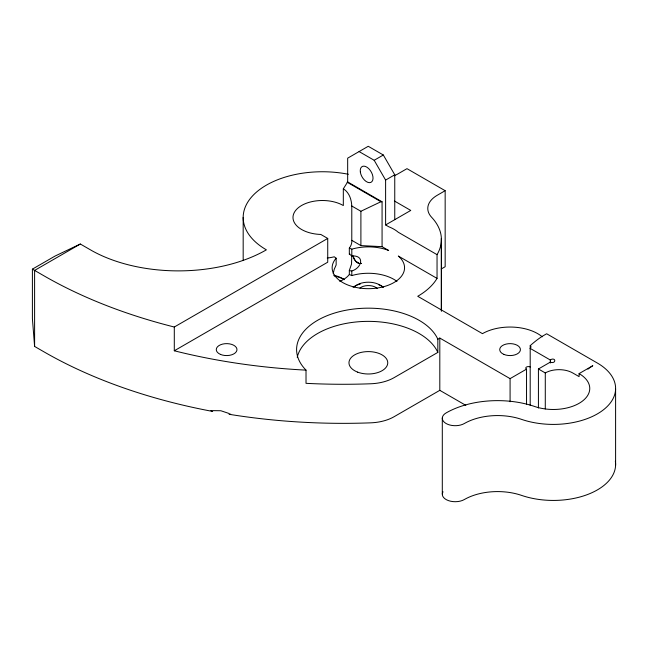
<?xml version="1.0" encoding="UTF-8"?>
<svg xmlns="http://www.w3.org/2000/svg" width="648" height="648" viewBox="0 0 648 648"><rect width="100%" height="100%" fill="white"/><g stroke="black" fill="none" stroke-linecap="round" stroke-linejoin="round"><path stroke-width="0.97" d="M441.369 311.129L441.377 238.415L441.369 310.846M333.218 273.594L334.23 269.293L336.15 264.951L336.15 258.22L334.271 256.794A29.419 16.986 0 0 1 327.232 258.001M339.763 281.362A29.419 16.986 0 0 0 349.329 274.493L349.329 270.475L351.532 264.068L351.783 255.304M343.319 188.852L347.668 181.926L382.069 201.787L382.069 246.661L388.679 250.476A36.207 20.906 0 0 0 351.799 249.18L349.329 248.095A29.419 16.986 0 0 0 351.783 240.327L351.783 206.015C351.516 200.54 349.969 194.764 345.935 190.836A20.995 17.14 -60 0 0 343.319 188.852L343.319 205.546A29.419 16.986 0 0 0 295.577 210.527A29.419 16.986 0 0 0 320.817 234.454L327.726 238.44L327.726 262.197L174.296 350.779L174.296 327.021L327.726 238.44M349.329 270.475A10.157 6.602 52.8 0 0 351.807 270.961C361.544 268.159 365.464 255.28 351.807 255.911A10.149 6.602 52.8 0 0 349.329 254.227L349.79 253.789M210.875 410.451A21.659 12.506 0 0 0 212.674 411.431A423.606 244.563 0 0 1 43.748 351.71L34.603 346.437L32.4 318.581L32.4 269.139L55.104 256.033L80.328 244.021L92.332 250.93A124.44 71.847 0 0 0 266.385 249.836A79.234 45.741 0 0 1 255.263 193.209A79.234 45.741 0 0 1 348.373 174.272M80.328 244.021L34.603 270.419L34.603 346.437M359.097 151.567L374.18 160.283L383.324 155.002L394.754 174.798L394.754 219.672M542.263 336.814A39.058 22.55 0 0 0 482.46 333.655L417.733 296.282A80.822 46.664 0 0 0 437.044 278.397L437.044 254.648L398.318 232.284A36.207 20.906 0 0 0 388.679 226.719L385.609 224.945L385.609 180.079L394.754 174.798M385.609 224.945L410.759 210.43L394.373 200.969M441.207 269.001L445.16 266.725L445.16 190.698L437.254 195.267A32.327 18.662 0 0 0 431.673 217.339A80.822 46.664 0 0 1 437.044 254.648M437.829 339.204L437.829 352.407L394.089 377.654A36.393 21.011 0 0 1 370.713 383.77A423.606 244.571 0 0 1 306.018 383.333L306.018 370.13A71.766 41.431 0 0 1 341.334 311.218A71.766 41.431 0 0 1 437.829 339.204L439.806 338.062L510.081 378.635L526.54 369.133A2.584 1.49 0 0 1 526.54 367.019A2.584 1.49 0 0 1 530.194 367.019M465.831 405.356L439.806 390.331L394.089 416.721A36.393 21.011 0 0 1 370.713 422.836A423.606 244.563 0 0 1 229.084 414.291A21.659 12.506 0 0 0 230.704 414.145M538.423 407.989L538.423 368.987L550.314 362.127A2.584 1.49 0 0 0 553.967 362.127A2.641 1.863 -19.1 0 0 554.024 359.373A2.641 1.863 -19.1 0 0 550.338 360.021L530.194 348.397M538.423 368.987L545.284 372.948A19.399 11.202 0 0 1 572.719 372.948L579.093 376.626L579.093 373.604L592.807 365.691A86.881 50.163 -60 0 0 590.02 367.61M351.783 206.015L360.896 211.272L380.935 201.731L382.069 201.787M212.674 410.638L220.855 410.743L229.084 413.497M351.783 240.327L360.896 245.592L382.069 246.661M358.806 263.258L355.566 261.201L352.836 255.871L354.14 259.224L356.392 262.027L359 263.525L361.252 263.331L359 263.525L357.056 262.246M349.329 274.493L351.807 275.578A36.207 20.906 0 0 1 396.965 281.362M383.324 155.002L368.242 146.286L347.668 158.169L347.668 181.926M445.16 190.698L406.985 168.658L397.904 173.907A32.327 18.662 0 0 1 394.178 175.746M347.15 182.226L380.935 201.731M437.044 278.397L398.318 256.041A36.207 20.906 0 0 1 393.368 282.884A36.207 20.906 0 0 1 346.688 284.529A36.207 20.906 0 0 1 336.15 258.22M32.4 269.139L43.748 275.692A423.606 244.563 0 0 0 174.296 327.021M374.18 160.283L385.609 180.079M615.6 389.246L615.6 465.264M550.314 360.013L550.314 363.01M545.284 372.948L545.284 408.945M579.093 373.604A36.401 21.011 0 0 1 582.09 401.363A36.401 21.011 0 0 1 534.762 406.531A72.819 42.047 0 0 0 446.075 412.954A12.928 7.468 0 0 0 446.075 423.509A12.928 7.468 0 0 0 464.365 423.509A46.964 27.111 0 0 1 521.551 419.369A62.265 35.948 0 0 0 602.51 410.524A62.265 35.948 0 0 0 597.375 363.05L546.653 333.761L542.084 336.401A86.881 50.163 -60 0 0 530.194 345.659L530.194 405.397M526.54 369.133L526.54 404.312M510.081 378.635L510.081 401.752M442.3 417.952L442.3 493.97M439.806 338.062L439.806 390.331M360.896 211.272L360.896 245.592M351.807 249.18L351.807 255.911M351.807 270.961L351.807 275.578M349.329 248.095L349.329 254.227M243.178 217.388L243.178 260.399M333.663 275.181A29.419 16.986 0 0 1 344.525 279.677M334.247 275.943A32.651 18.849 0 0 1 343.813 279.28M354.31 286.91A16.168 9.331 0 0 1 368.623 282.204A16.168 9.331 0 0 1 382.652 287.186M353.087 287.267A19.399 11.202 0 0 1 360.393 283.962M378.392 284.585A19.399 11.202 0 0 1 383.624 287.267M359.932 288.06A10.344 5.97 0 0 1 377.241 288.473M530.226 345.635A2.649 1.879 -18.2 0 1 530.161 348.373M587.947 369.141A86.881 50.163 -60 0 1 589.332 368.113M297.221 357.291A71.766 41.431 0 0 1 364.046 321.44A71.766 41.431 0 0 1 437.829 352.407M306.018 370.13A423.606 244.563 0 0 1 174.296 350.779M615.357 461.246A62.265 35.948 0 0 1 586.562 494.894A62.265 35.948 0 0 1 521.551 495.388A46.964 27.111 0 0 0 464.365 499.527A12.928 7.468 0 0 1 448.335 500.572A12.928 7.468 0 0 1 443.013 491.783M360.337 172.044A9.056 5.225 60 0 0 370.753 182.436A9.056 5.225 60 0 0 368.825 168.723A9.056 5.225 60 0 0 360.337 172.044M357.656 372.138A19.399 11.202 0 0 0 387.715 363.479A19.399 11.202 0 0 0 359.689 352.779A19.399 11.202 0 0 0 357.656 372.138M220.385 354.367A10.344 5.97 0 0 0 236.893 350.341A10.344 5.97 0 0 0 222.604 344.096A10.344 5.97 0 0 0 220.385 354.367M503.836 354.367A10.344 5.97 0 0 0 520.344 350.341A10.344 5.97 0 0 0 506.056 344.096A10.344 5.97 0 0 0 503.836 354.367"/></g></svg>
